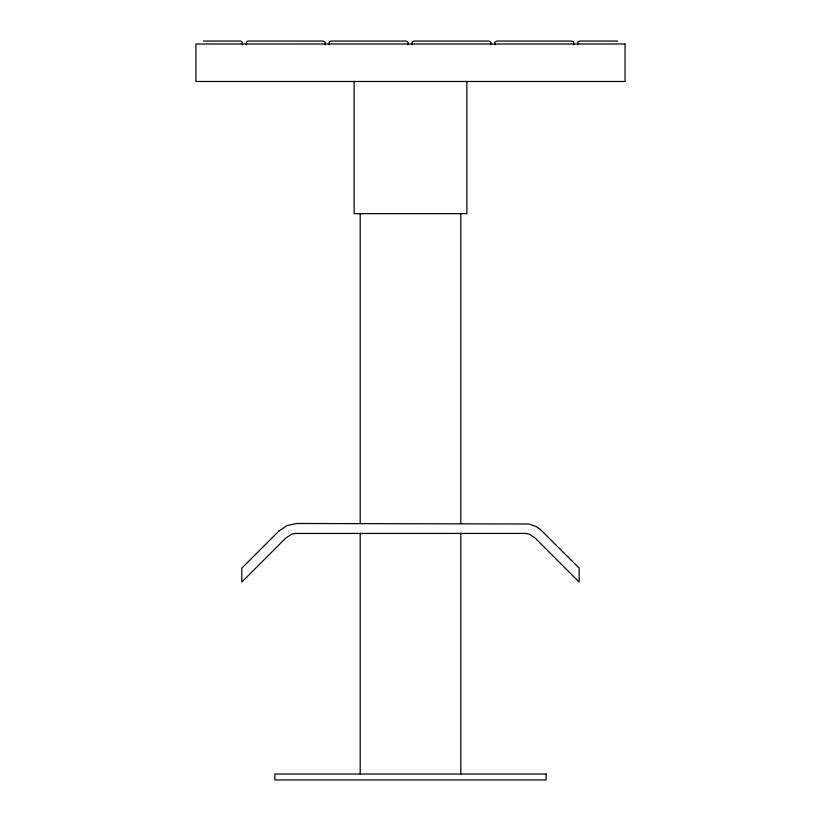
<?xml version="1.0" encoding="UTF-8"?>
<svg xmlns="http://www.w3.org/2000/svg" width="821" height="821" viewBox="0 0 821 821"><rect width="100%" height="100%" fill="white"/><g stroke="black" fill="none" stroke-linecap="round" stroke-linejoin="round"><path stroke-width="1.23" d="M203.351 41.05L240.625 41.06L242.287 42.087L242.328 44.806M617.649 41.05L579.41 41.06L577.83 41.892L577.707 44.683M573.756 44.806L573.633 41.892L571.785 41.05L496.818 41.05L494.919 42.004L494.847 44.745M490.896 44.806L490.825 41.984L488.926 41.05L413.958 41.05L412.05 42.025L411.988 44.745M466.872 81.484L466.872 213.665L354.128 213.665L354.128 81.484M460.807 213.665L460.807 523.49M460.807 533.352L460.807 774.029M408.047 44.806L407.975 42.004L406.067 41.05L331.099 41.05L329.2 42.004L329.129 44.806M360.193 213.665L360.193 523.49M360.193 533.352L360.193 774.029M325.188 44.806L325.106 41.984L323.207 41.05L247.963 41.06L246.382 41.912L246.269 44.806M278.924 531.002L241.826 568.101L241.826 582.048L285.903 537.971L291.116 534.512A29.587 21.572 75.6 0 1 295.529 533.434L525.471 533.424A29.587 21.572 -75.6 0 1 529.884 534.512L535.097 537.971L579.174 582.048L579.174 568.101L540.156 529.268L535.98 526.487L528.981 523.993L297.058 523.49L287.268 525.43L278.924 531.002M625.048 44.006L195.952 44.006L195.952 81.484L625.048 81.484L625.048 44.006M546.129 774.029L274.871 774.029L274.871 779.95L546.129 779.95L546.129 774.029"/></g></svg>
